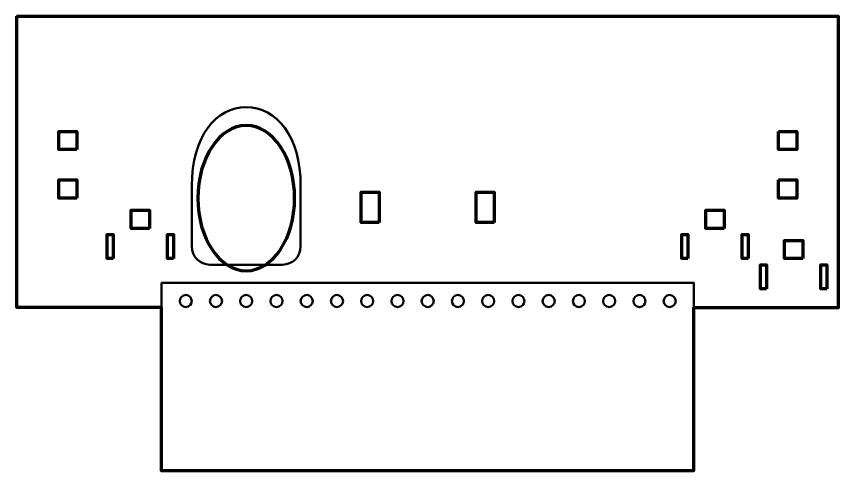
# Model space of a CAD drawing. Header units: inches. Extents: x 589 to 2016, y -1839 to -951.
# Drawn here: x 1656 to 1791.9, y -1839.2 to -1764.2 of the extents above; entities that cross this region are included whole.
import ezdxf

# ---------------------------------------------------------------- set-up
doc = ezdxf.new("R2010")
doc.units = ezdxf.units.IN
doc.header["$MEASUREMENT"] = 0
doc.layers.add('Layer 1', color=7, linetype='Continuous')

# ---------------------------------------------------------------- blocks, each defined once
blk = doc.blocks.new('block 91')
at = {"layer": 'Layer 1', "color": 18, "lineweight": 80, "true_color": 0x010101}
for points in [[(1655.99, -1764.24), (1655.99, -1812.24), (1679.94, -1812.24), (1679.94, -1839.24), (1768, -1839.24), (1768, -1812.3), (1791.91, -1812.3), (1791.91, -1764.24), (1655.99, -1764.24), (1655.99, -1764.24)], [(1665.98, -1786.24), (1662.98, -1786.24), (1662.98, -1783.24), (1665.98, -1783.24), (1665.98, -1786.24)], [(1781.98, -1783.24), (1784.98, -1783.24), (1784.98, -1786.24), (1781.98, -1786.24), (1781.98, -1783.24)], [(1665.98, -1794.24), (1662.98, -1794.24), (1662.98, -1791.24), (1665.98, -1791.24), (1665.98, -1794.24)], [(1781.98, -1791.24), (1784.98, -1791.24), (1784.98, -1794.24), (1781.98, -1794.24), (1781.98, -1791.24)], [(1715.98, -1798.25), (1712.98, -1798.25), (1712.98, -1793.24), (1715.98, -1793.24), (1715.98, -1798.25)], [(1734.98, -1798.25), (1731.98, -1798.25), (1731.98, -1793.24), (1734.98, -1793.24), (1734.98, -1798.25)], [(1677.98, -1799.24), (1674.98, -1799.24), (1674.98, -1796.24), (1677.98, -1796.24), (1677.98, -1799.24)], [(1772.98, -1799.24), (1769.98, -1799.24), (1769.98, -1796.24), (1772.98, -1796.24), (1772.98, -1799.24)], [(1671.98, -1804.24), (1670.98, -1804.24), (1670.98, -1800.24), (1671.98, -1800.24), (1671.98, -1804.24)], [(1681.98, -1804.24), (1680.98, -1804.24), (1680.98, -1800.24), (1681.98, -1800.24), (1681.98, -1804.24)], [(1766.98, -1804.24), (1765.98, -1804.24), (1765.98, -1800.24), (1766.98, -1800.24), (1766.98, -1804.24)], [(1776.98, -1804.24), (1775.98, -1804.24), (1775.98, -1800.24), (1776.98, -1800.24), (1776.98, -1804.24)], [(1785.98, -1804.24), (1782.98, -1804.24), (1782.98, -1801.24), (1785.98, -1801.24), (1785.98, -1804.24)], [(1779.98, -1809.24), (1778.98, -1809.24), (1778.98, -1805.24), (1779.98, -1805.24), (1779.98, -1809.24)], [(1789.98, -1809.24), (1788.98, -1809.24), (1788.98, -1805.24), (1789.98, -1805.24), (1789.98, -1809.24)]]:
    blk.add_lwpolyline(points, dxfattribs=at)
at = {"layer": 'Layer 1', "color": 240, "lineweight": 50, "true_color": 0xec2227}
blk.add_lwpolyline([(1679.98, -1812.24), (1679.98, -1808.24), (1767.98, -1808.24), (1768, -1812.3)], dxfattribs=at)
for points, knots in [([(1702.98, -1802.24), (1702.98, -1803.9), (1701.64, -1805.24), (1699.98, -1805.24), (1699.98, -1805.24), (1687.98, -1805.24), (1687.98, -1805.24), (1686.32, -1805.24), (1684.98, -1803.9), (1684.98, -1802.24), (1684.98, -1802.24), (1684.98, -1792.24), (1684.98, -1792.24), (1684.98, -1783.96), (1689.01, -1779.24), (1693.98, -1779.24), (1698.95, -1779.24), (1702.98, -1783.96), (1702.98, -1792.24), (1702.98, -1792.24), (1702.98, -1802.24), (1702.98, -1802.24), (1702.98, -1802.24), (1702.98, -1802.24), (1702.98, -1802.24)], [0, 0, 0, 0, 1, 1, 1, 2, 2, 2, 3, 3, 3, 4, 4, 4, 5, 5, 5, 6, 6, 6, 7, 7, 7, 8, 8, 8, 8]), ([(1683.98, -1810.24), (1684.53, -1810.24), (1684.98, -1810.69), (1684.98, -1811.24), (1684.98, -1811.8), (1684.53, -1812.24), (1683.98, -1812.24), (1683.43, -1812.24), (1682.98, -1811.8), (1682.98, -1811.24), (1682.98, -1810.69), (1683.43, -1810.24), (1683.98, -1810.24)], [0, 0, 0, 0, 1, 1, 1, 2, 2, 2, 3, 3, 3, 4, 4, 4, 4]), ([(1688.98, -1810.24), (1689.53, -1810.24), (1689.98, -1810.69), (1689.98, -1811.24), (1689.98, -1811.8), (1689.53, -1812.24), (1688.98, -1812.24), (1688.43, -1812.24), (1687.98, -1811.8), (1687.98, -1811.24), (1687.98, -1810.69), (1688.43, -1810.24), (1688.98, -1810.24)], [0, 0, 0, 0, 1, 1, 1, 2, 2, 2, 3, 3, 3, 4, 4, 4, 4]), ([(1693.98, -1810.24), (1694.53, -1810.24), (1694.98, -1810.69), (1694.98, -1811.24), (1694.98, -1811.8), (1694.53, -1812.24), (1693.98, -1812.24), (1693.43, -1812.24), (1692.98, -1811.8), (1692.98, -1811.24), (1692.98, -1810.69), (1693.43, -1810.24), (1693.98, -1810.24)], [0, 0, 0, 0, 1, 1, 1, 2, 2, 2, 3, 3, 3, 4, 4, 4, 4]), ([(1698.98, -1810.24), (1699.53, -1810.24), (1699.98, -1810.69), (1699.98, -1811.24), (1699.98, -1811.8), (1699.53, -1812.24), (1698.98, -1812.24), (1698.43, -1812.24), (1697.98, -1811.8), (1697.98, -1811.24), (1697.98, -1810.69), (1698.43, -1810.24), (1698.98, -1810.24)], [0, 0, 0, 0, 1, 1, 1, 2, 2, 2, 3, 3, 3, 4, 4, 4, 4]), ([(1703.98, -1810.24), (1704.53, -1810.24), (1704.98, -1810.69), (1704.98, -1811.24), (1704.98, -1811.8), (1704.53, -1812.24), (1703.98, -1812.24), (1703.43, -1812.24), (1702.98, -1811.8), (1702.98, -1811.24), (1702.98, -1810.69), (1703.43, -1810.24), (1703.98, -1810.24)], [0, 0, 0, 0, 1, 1, 1, 2, 2, 2, 3, 3, 3, 4, 4, 4, 4]), ([(1708.98, -1810.24), (1709.53, -1810.24), (1709.98, -1810.69), (1709.98, -1811.24), (1709.98, -1811.8), (1709.53, -1812.24), (1708.98, -1812.24), (1708.43, -1812.24), (1707.98, -1811.8), (1707.98, -1811.24), (1707.98, -1810.69), (1708.43, -1810.24), (1708.98, -1810.24)], [0, 0, 0, 0, 1, 1, 1, 2, 2, 2, 3, 3, 3, 4, 4, 4, 4]), ([(1713.98, -1810.24), (1714.53, -1810.24), (1714.98, -1810.69), (1714.98, -1811.24), (1714.98, -1811.8), (1714.53, -1812.24), (1713.98, -1812.24), (1713.43, -1812.24), (1712.98, -1811.8), (1712.98, -1811.24), (1712.98, -1810.69), (1713.43, -1810.24), (1713.98, -1810.24)], [0, 0, 0, 0, 1, 1, 1, 2, 2, 2, 3, 3, 3, 4, 4, 4, 4]), ([(1718.98, -1810.24), (1719.53, -1810.24), (1719.98, -1810.69), (1719.98, -1811.24), (1719.98, -1811.8), (1719.53, -1812.24), (1718.98, -1812.24), (1718.43, -1812.24), (1717.98, -1811.8), (1717.98, -1811.24), (1717.98, -1810.69), (1718.43, -1810.24), (1718.98, -1810.24)], [0, 0, 0, 0, 1, 1, 1, 2, 2, 2, 3, 3, 3, 4, 4, 4, 4]), ([(1723.98, -1810.24), (1724.53, -1810.24), (1724.98, -1810.69), (1724.98, -1811.24), (1724.98, -1811.8), (1724.53, -1812.24), (1723.98, -1812.24), (1723.43, -1812.24), (1722.98, -1811.8), (1722.98, -1811.24), (1722.98, -1810.69), (1723.43, -1810.24), (1723.98, -1810.24)], [0, 0, 0, 0, 1, 1, 1, 2, 2, 2, 3, 3, 3, 4, 4, 4, 4]), ([(1728.98, -1810.24), (1729.53, -1810.24), (1729.98, -1810.69), (1729.98, -1811.24), (1729.98, -1811.8), (1729.53, -1812.24), (1728.98, -1812.24), (1728.43, -1812.24), (1727.98, -1811.8), (1727.98, -1811.24), (1727.98, -1810.69), (1728.43, -1810.24), (1728.98, -1810.24)], [0, 0, 0, 0, 1, 1, 1, 2, 2, 2, 3, 3, 3, 4, 4, 4, 4]), ([(1733.98, -1810.24), (1734.53, -1810.24), (1734.98, -1810.69), (1734.98, -1811.24), (1734.98, -1811.8), (1734.53, -1812.24), (1733.98, -1812.24), (1733.43, -1812.24), (1732.98, -1811.8), (1732.98, -1811.24), (1732.98, -1810.69), (1733.43, -1810.24), (1733.98, -1810.24)], [0, 0, 0, 0, 1, 1, 1, 2, 2, 2, 3, 3, 3, 4, 4, 4, 4]), ([(1738.98, -1810.24), (1739.53, -1810.24), (1739.98, -1810.69), (1739.98, -1811.24), (1739.98, -1811.8), (1739.53, -1812.24), (1738.98, -1812.24), (1738.43, -1812.24), (1737.98, -1811.8), (1737.98, -1811.24), (1737.98, -1810.69), (1738.43, -1810.24), (1738.98, -1810.24)], [0, 0, 0, 0, 1, 1, 1, 2, 2, 2, 3, 3, 3, 4, 4, 4, 4]), ([(1743.98, -1810.24), (1744.53, -1810.24), (1744.98, -1810.69), (1744.98, -1811.24), (1744.98, -1811.8), (1744.53, -1812.24), (1743.98, -1812.24), (1743.43, -1812.24), (1742.98, -1811.8), (1742.98, -1811.24), (1742.98, -1810.69), (1743.43, -1810.24), (1743.98, -1810.24)], [0, 0, 0, 0, 1, 1, 1, 2, 2, 2, 3, 3, 3, 4, 4, 4, 4]), ([(1748.98, -1810.24), (1749.53, -1810.24), (1749.98, -1810.69), (1749.98, -1811.24), (1749.98, -1811.8), (1749.53, -1812.24), (1748.98, -1812.24), (1748.43, -1812.24), (1747.98, -1811.8), (1747.98, -1811.24), (1747.98, -1810.69), (1748.43, -1810.24), (1748.98, -1810.24)], [0, 0, 0, 0, 1, 1, 1, 2, 2, 2, 3, 3, 3, 4, 4, 4, 4]), ([(1753.98, -1810.24), (1754.53, -1810.24), (1754.98, -1810.69), (1754.98, -1811.24), (1754.98, -1811.8), (1754.53, -1812.24), (1753.98, -1812.24), (1753.43, -1812.24), (1752.98, -1811.8), (1752.98, -1811.24), (1752.98, -1810.69), (1753.43, -1810.24), (1753.98, -1810.24)], [0, 0, 0, 0, 1, 1, 1, 2, 2, 2, 3, 3, 3, 4, 4, 4, 4]), ([(1758.98, -1810.24), (1759.53, -1810.24), (1759.98, -1810.69), (1759.98, -1811.24), (1759.98, -1811.8), (1759.53, -1812.24), (1758.98, -1812.24), (1758.43, -1812.24), (1757.98, -1811.8), (1757.98, -1811.24), (1757.98, -1810.69), (1758.43, -1810.24), (1758.98, -1810.24)], [0, 0, 0, 0, 1, 1, 1, 2, 2, 2, 3, 3, 3, 4, 4, 4, 4]), ([(1763.98, -1810.24), (1764.53, -1810.24), (1764.98, -1810.69), (1764.98, -1811.24), (1764.98, -1811.8), (1764.53, -1812.24), (1763.98, -1812.24), (1763.43, -1812.24), (1762.98, -1811.8), (1762.98, -1811.24), (1762.98, -1810.69), (1763.43, -1810.24), (1763.98, -1810.24)], [0, 0, 0, 0, 1, 1, 1, 2, 2, 2, 3, 3, 3, 4, 4, 4, 4])]:
    blk.add_open_spline(points, degree=3, knots=knots, dxfattribs=at)
at = {"layer": 'Layer 1', "color": 18, "lineweight": 80, "true_color": 0x010101}
blk.add_open_spline([(1693.98, -1806.24), (1689.56, -1806.24), (1685.98, -1800.87), (1685.98, -1794.24), (1685.98, -1787.61), (1689.56, -1782.24), (1693.98, -1782.24), (1698.4, -1782.24), (1701.98, -1787.61), (1701.98, -1794.24), (1701.98, -1800.87), (1698.4, -1806.24), (1693.98, -1806.24)], degree=3, knots=[0, 0, 0, 0, 1, 1, 1, 2, 2, 2, 3, 3, 3, 4, 4, 4, 4], dxfattribs=at)

msp = doc.modelspace()

# ---------------------------------------------------------------- block references
at = {"layer": 'Layer 1'}
msp.add_blockref('block 91', (0, 0), dxfattribs=at)

doc.saveas('drawing.dxf')
